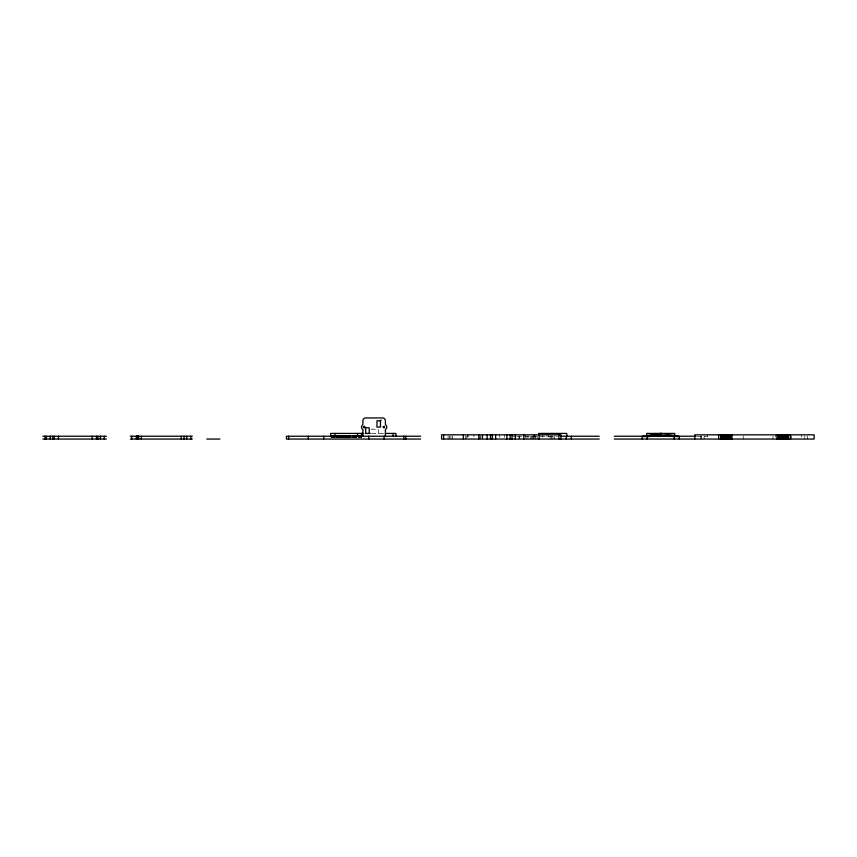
<?xml version="1.0" encoding="UTF-8"?>
<svg xmlns="http://www.w3.org/2000/svg" width="857" height="857" viewBox="0 0 857 857"><rect width="100%" height="100%" fill="white"/><g stroke="black" fill="none" stroke-linecap="round" stroke-linejoin="round"><path stroke-width="0.64" stroke-dasharray="4.29 3.21" d="M371.135 429.207L378.365 429.207L378.365 435.067M371.584 433.428L384.075 433.428M512.55 436.234L516.482 436.234M517.317 436.234L540.381 436.234M540.746 436.234L557.425 436.234M697.02 436.234L707.164 436.234M807.594 435.892L807.594 439.052M804.787 435.892L804.787 439.052M801.488 434.831L801.488 436.941M791.675 435.892L791.675 439.052M775.564 434.831L775.564 436.941M772.95 435.892L772.95 439.052M743.201 435.892L743.201 439.052M707.432 434.831L707.432 436.941M704.133 435.892L704.133 439.052M701.315 435.892L701.315 439.052M700.737 436.234L700.737 439.052M554.383 435.892L554.383 439.052M552.926 435.892L552.926 439.052M551.576 435.892L551.576 439.052M550.108 435.892L550.108 439.052M548.276 434.831L548.276 436.941M547.012 434.831L547.012 436.941M542.77 434.831L542.77 436.941M537.103 435.892L537.103 439.052M535.657 435.892L535.657 439.052M535.014 434.831L535.014 436.941M534.286 434.831L534.275 439.052M533.718 436.234L533.718 439.052M533.258 434.831L533.258 436.941M532.358 436.234L532.358 439.052M531.458 436.234L531.458 439.052M530.247 436.234L530.247 439.052M527.976 435.892L527.976 439.052M526.027 436.234L526.027 439.052M525.116 434.831L525.17 436.941M519.738 435.892L519.738 439.052M518.999 436.234L518.999 439.052M504.516 434.831L504.516 437.284M499.556 434.831L499.556 437.284M482.855 434.831L482.759 439.052M482.566 435.892L482.566 439.052M481.955 434.831L481.955 437.284M480.145 435.892L480.134 439.052M479.941 435.892L479.941 439.052M473.91 434.831L473.91 436.941M468.211 434.831L468.211 436.941M467.483 434.831L467.483 436.941M466.84 435.892L466.84 439.052M465.372 435.892L465.372 439.052M452.378 435.892L452.378 439.052M450.921 435.892L450.921 439.052M449.561 435.892L449.561 439.052M448.104 435.892L448.104 439.052"/><path stroke-width="1.29" d="M662.225 436.234L660.736 433.428L643.071 436.234M380.476 420.766L376.962 420.766L376.962 427.097L380.476 427.097L380.476 420.766L381.183 420.059M678.401 436.234L660.736 433.428L658.101 435.452L654.534 435.795M656.955 435.677L660.736 433.428M363.014 433.428L330.62 433.428L330.62 436.234M365.189 433.428L370.31 433.428M385.275 433.428L395.955 433.428L395.955 436.234M649.467 436.234L649.392 435.538L659.879 435.538L659.847 436.234M42.85 436.234L106.354 436.234M130.285 436.234L192.332 436.234M420.573 436.234L286.409 436.234L286.409 439.052L420.573 439.052M560.435 436.234L599.193 436.234M614.308 436.234L695.873 436.234M643.146 436.588L650.292 436.588M678.326 436.588L660.736 436.234M42.85 439.052L106.354 439.052M130.285 439.052L192.332 439.052M206.794 439.052L219.874 439.052M599.193 439.052L441.559 439.052L441.559 434.831L560.939 434.831L560.939 439.052M614.308 439.052L814.15 439.052L814.15 434.831L694.77 434.831L694.77 439.052M667.067 436.234L662.268 435.452L664.25 436.234M790.272 434.831L790.272 439.052M788.29 434.831L788.29 439.052M787.497 434.831L787.497 439.052M786.469 434.831L786.469 439.052M785.398 434.831L785.398 439.052M784.273 434.831L784.273 439.052M783.127 434.831L783.127 439.052M781.938 434.831L781.938 439.052M780.727 434.831L780.727 439.052M779.495 434.831L779.495 439.052M778.242 434.831L778.242 439.052M776.967 434.831L776.967 439.052M731.942 434.831L731.942 439.052M730.678 434.831L730.678 439.052M729.425 434.831L729.425 439.052M728.193 434.831L728.193 439.052M726.972 434.831L726.972 439.052M725.793 434.831L725.793 439.052M724.636 434.831L724.636 439.052M723.522 434.831L723.522 439.052M722.451 434.831L722.451 439.052M721.423 434.831L721.423 439.052M720.63 434.831L720.63 439.052M718.648 434.831L718.648 439.052M679.301 436.234L679.301 439.052M674.738 436.588L674.813 433.428L646.671 433.428L646.671 436.234M674.138 436.234L674.223 439.052M659.719 435.538L659.794 436.234M659.322 435.538L659.322 436.234M659.14 435.538L659.14 436.234M658.947 435.538L658.947 436.234M658.744 435.538L658.744 436.234M658.144 435.538L658.101 436.234M657.983 435.538L657.983 436.234M657.822 435.538L657.822 436.234M657.63 435.538L657.63 436.234M655.626 435.538L655.626 436.234M655.455 435.538L655.455 436.234M652.359 435.538L652.359 436.234M652.306 435.538L652.306 436.234M652.027 435.538L651.984 436.234L651.834 435.538M651.631 435.538L651.631 436.234M649.863 435.538L649.992 436.234M649.477 435.538L649.552 436.234M647.335 436.588L647.249 439.052M642.172 436.234L642.172 439.052M571.33 436.234L571.33 439.052M566.831 436.234L566.831 433.428L538.689 433.428L538.689 435.302M566.252 436.234L566.252 439.052M558.86 434.831L558.86 439.052M539.128 434.831L539.128 439.052M523.756 434.831L523.756 439.052M515.314 434.831L515.314 439.052M512.015 434.831L512.015 439.052M510.172 434.831L510.172 439.052M506.873 434.831L506.873 439.052M495.614 434.831L495.614 439.052M492.314 434.831L492.314 439.052M490.472 434.831L490.472 439.052M487.172 434.831L487.172 439.052M478.731 434.831L478.731 439.052M463.358 434.831L463.358 439.052M443.615 434.831L443.615 439.052M405.79 436.234L405.79 439.052M403.851 436.234L403.851 439.052M393.138 433.428L393.138 436.234M385.404 436.234L385.404 429.528A2.817 2.817 0 0 0 385.404 424.654L385.404 420.766A2.817 2.817 0 0 0 382.586 417.948L365.703 417.948A2.817 2.817 0 0 0 362.886 420.766L362.886 424.654A2.817 2.817 0 0 0 362.886 429.528L362.886 436.234M384.107 436.234L384.107 439.052M369.217 433.428L369.217 427.793L365.703 427.793L365.703 433.428M368.735 436.234L368.735 439.052M361.697 433.428L361.697 436.234M361.568 433.428L361.568 436.234M361.375 436.234L361.461 436.941M361.268 436.234L361.172 436.941M360.99 436.234L361.011 436.941M360.797 436.234L360.797 436.941M360.54 436.234L360.583 436.941M360.326 436.234L360.047 436.941M359.865 436.234L359.865 436.941M359.683 436.234L359.672 436.941M359.458 436.234L359.415 436.941M358.976 436.234L358.976 436.941M358.772 436.234L358.772 436.941M357.476 433.428L357.476 436.234M356.555 436.941L356.523 436.234L356.373 436.941M356.158 436.234L356.233 436.941M355.955 436.234L355.955 436.941M355.848 436.234L355.848 436.941M355.709 436.234L355.644 436.941M355.548 436.941L355.43 436.234L355.355 436.941M355.227 436.234L355.216 436.941M355.002 436.941L354.905 436.234L354.755 436.941M354.573 436.234L354.573 436.941M354.423 436.234L354.487 436.941M353.92 436.234L353.941 436.941M353.737 436.234L353.748 436.941M353.609 436.234L353.491 436.941M353.159 436.234L353.159 436.941M352.955 436.234L352.923 436.941M352.698 436.234L352.623 436.941M352.377 436.234L352.441 436.941M352.216 436.234L352.002 436.941M351.188 436.234L351.22 436.941M350.363 436.234L350.363 436.941M350.095 436.234L350.095 436.941M349.892 436.234L349.892 436.941M349.527 436.234L349.517 436.941M349.42 436.234L349.42 436.941M349.163 436.234L349.163 436.941M349.099 436.234L349.099 436.941M348.928 436.234L348.928 436.941M348.745 436.234L348.745 436.941M348.606 436.234L348.574 436.941M348.349 436.941L348.285 436.234L348.221 436.941M347.878 436.234L347.878 436.941M347.674 436.234L347.674 436.941M347.513 436.234L347.385 436.941M347.31 436.234L347.278 436.941M346.806 436.234L346.806 436.941M346.485 436.234L346.507 436.941M346.453 436.234L346.378 436.941M346.303 436.234L346.142 436.941M345.992 436.234L346.024 436.941M345.939 436.234L345.907 436.941M345.628 436.234L345.703 436.941M345.521 436.234L345.489 436.941M345.339 436.234L345.328 436.941M345.2 436.234L345.092 436.941M344.953 436.234L344.953 436.941M344.728 436.234L344.728 436.941L344.546 436.234M344.396 436.234L344.396 436.941M344.235 436.941L344.193 436.234L344.107 436.941M343.678 436.234L343.657 436.941M343.625 436.234L343.464 436.941M343.314 436.234L343.368 436.941M343.186 436.234L343.111 436.941L343.068 436.234M342.8 436.234L342.779 436.941M342.65 436.234L342.661 436.941M342.5 436.234L342.5 436.941M342.275 436.234L342.264 436.941M342.125 436.234L342.125 436.941M341.9 436.234L341.9 436.941L341.707 436.234M341.557 436.234L341.557 436.941M341.45 436.234L341.407 436.941M341.268 436.234L341.268 436.941M340.775 436.234L340.807 436.941L340.69 436.234M340.486 436.234L340.55 436.941M340.272 436.234L340.368 436.941M340.133 436.234L340.133 436.941M340.015 436.234L340.015 436.941M339.854 436.234L339.8 436.941M339.683 436.234L339.533 436.941M339.479 436.234L339.447 436.941M339.329 436.234L339.318 436.941M339.147 436.234L339.158 436.941M338.836 436.941L338.826 436.234L338.708 436.941M338.611 436.234L338.494 436.941M338.226 436.234L338.204 436.941M337.979 436.234L337.958 436.941M337.765 436.234L337.776 436.941M337.615 436.234L337.626 436.941L337.497 436.234M337.176 436.234L337.176 436.941M336.93 436.234L336.962 436.941M336.705 436.234L336.705 436.941M336.63 436.234L336.63 436.941M336.458 436.234L336.394 436.941M336.233 436.234L336.244 436.941M336.019 436.234L336.051 436.941M335.226 436.234L335.205 436.941M334.969 433.428L334.969 436.234M334.594 436.234L334.637 436.941M334.455 436.234L334.444 436.941M334.273 436.234L334.166 436.941M334.112 436.234L334.091 436.941M333.652 436.234L333.662 436.941M333.502 436.234L333.619 436.941M333.341 436.234L333.362 436.941M333.137 436.234L333.137 436.941M333.094 436.234L333.052 436.941M332.805 436.234L332.837 436.941M332.591 436.234L332.687 436.941M332.516 436.234L332.452 436.941M332.28 436.234L332.302 436.941M332.13 436.234L332.195 436.941M331.927 436.234L331.927 436.941M331.798 436.234L331.798 436.941M331.541 436.234L331.627 436.941M331.359 436.234L331.402 436.941M331.241 436.234L331.252 436.941M323.71 436.234L323.71 439.052M308.338 436.234L308.338 439.052M288.595 436.234L288.595 439.052M190.929 436.234L190.929 439.052M186.676 436.234L186.676 439.052M184.073 436.234L184.073 439.052M181.255 436.234L181.255 439.052M141.362 436.234L141.362 439.052M138.534 436.234L138.555 439.052M138.363 436.234L138.47 439.052M138.223 436.234L138.223 439.052M138.052 436.234L138.052 439.052M137.838 436.234L137.838 439.052M137.591 436.234L137.591 439.052M137.313 436.234L137.313 439.052M137.013 436.234L137.013 439.052M136.681 436.234L136.681 439.052M136.327 436.234L136.327 439.052M131.699 436.234L131.699 439.052M104.265 436.234L104.265 439.052M100.387 436.234L100.387 439.052M97.837 436.234L97.837 439.052M96.434 436.234L96.434 439.052M92.213 436.234L92.213 439.052M58.447 436.234L58.447 439.052M54.227 436.234L54.227 439.052M52.813 436.234L52.813 439.052M50.263 436.234L50.263 439.052M46.396 436.234L46.396 439.052M44.939 436.234L44.939 439.052M363.443 426.861C364.525 430.225 366.057 424.494 363.443 426.861M383.143 426.861C384.225 430.225 385.757 424.494 383.143 426.861M359.169 436.941L359.169 436.234L359.094 436.941M358.505 436.941L358.505 436.234L358.44 436.941M354.187 436.941L354.187 436.234L354.155 436.941"/></g></svg>
